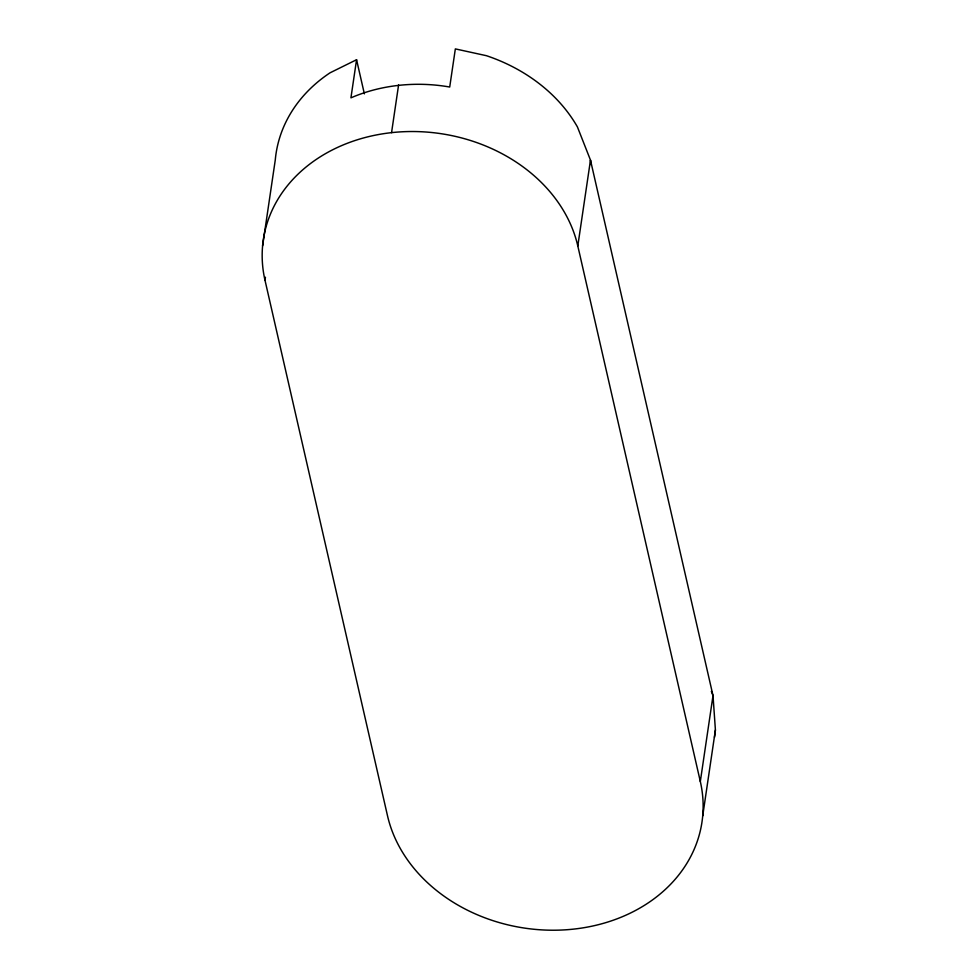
<?xml version="1.0" encoding="UTF-8"?>
<svg xmlns="http://www.w3.org/2000/svg" width="978" height="978" viewBox="0 0 978 978"><rect width="100%" height="100%" fill="white"/><g stroke="black" fill="none" stroke-linecap="round" stroke-linejoin="round"><path stroke-width="1.47" d="M262.593 245.881L275.27 160.025A159.793 130.893 8.4 0 1 330.026 72.824L356.567 59.719L364.366 93.851M356.567 59.719L350.931 97.849C381.493 84.548 416.97 81.247 449.709 87.03L455.345 48.9L486.433 55.697A159.793 130.893 8.4 0 1 577.423 126.932L590.48 160.111L713.011 695.615L700.321 781.52A159.793 130.893 8.4 0 1 573.756 929.1A159.793 130.893 8.4 0 1 387.508 815.774L264.989 280.221L265.441 277.214M264.989 280.221A159.793 130.893 8.4 0 1 391.555 132.641L398.596 84.915M700.321 781.52L577.802 245.967L590.48 160.111L590.785 164.524M702.717 815.86L715.407 729.967L713.011 695.615L711.336 691.36M391.555 132.641A159.793 130.893 8.4 0 1 577.802 245.967M715.407 729.967A159.793 130.893 8.4 0 1 714.49 737.326"/></g></svg>
